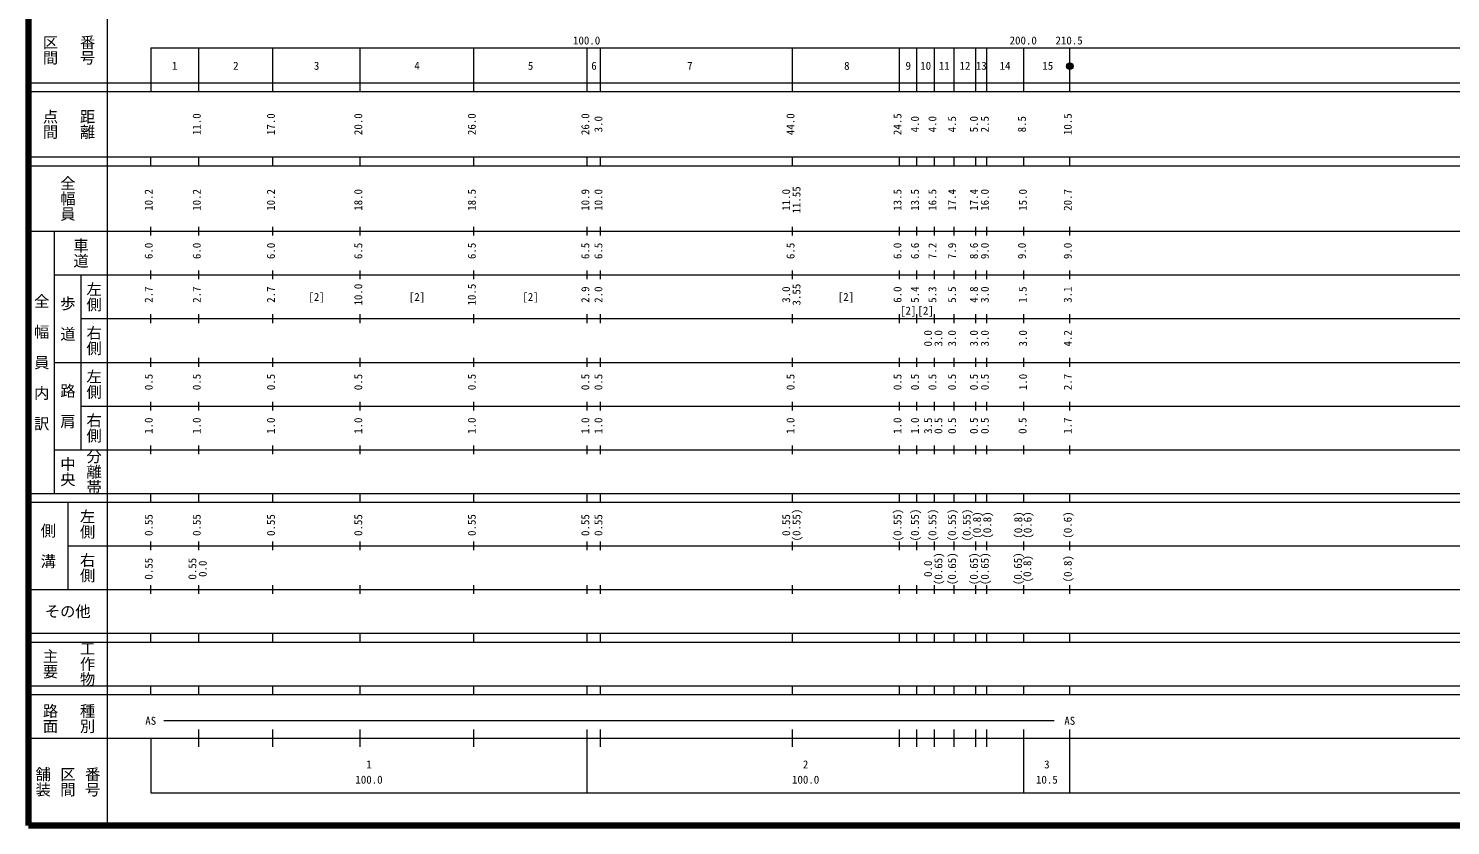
# Model space of a CAD drawing. Units: millimetres on the paper, enlarged 1000 times. Extents: x 40000 to 680000, y 20000 to 380000.
# Drawn here: x 40000 to 365716, y 20000 to 202409 of the extents above; entities that cross this region are included whole.
import ezdxf
from ezdxf.enums import TextEntityAlignment as Align

# ---------------------------------------------------------------- set-up
doc = ezdxf.new("R2010")
doc.units = ezdxf.units.MM
doc.header["$LTSCALE"] = 1000
doc.header["$PDMODE"] = 32
doc.header["$PDSIZE"] = 500
doc.layers.add('M-TTL', color=2, linetype='Continuous', lineweight=140)
doc.layers.add('M-TTL-BAND', color=7, linetype='Continuous', lineweight=13)
doc.styles.add('@ＭＳ ゴシック', font='')
doc.styles.add('ＭＳ ゴシック', font='')
doc.styles.get('@ＭＳ ゴシック').set_extended_font_data('@MS Gothic')
doc.styles.get('ＭＳ ゴシック').set_extended_font_data('MS Gothic')

msp = doc.modelspace()

# ---------------------------------------------------------------- linework, layer by layer
at = {"layer": 'M-TTL'}
for p, q in [((40000, 380000), (40000, 20000)), ((40000, 20000), (680000, 20000))]:
    msp.add_line(p, q, dxfattribs=at)
at = {"layer": 'M-TTL-BAND'}
for p, q in [((58000, 370000), (58000, 20000)), ((68000, 198000), (579000, 198000)), ((68000, 198000), (68000, 188000)), ((79000, 188000), (79000, 198000)), ((96000, 188000), (96000, 198000)), ((116000, 188000), (116000, 198000)), ((142000, 188000), (142000, 198000)), ((168000, 188000), (168000, 198000)), ((171000, 188000), (171000, 198000)), ((215000, 188000), (215000, 198000)), ((239500, 188000), (239500, 198000)), ((243500, 188000), (243500, 198000)), ((247500, 188000), (247500, 198000)), ((252000, 188000), (252000, 198000)), ((257000, 188000), (257000, 198000)), ((259500, 188000), (259500, 198000)), ((268000, 188000), (268000, 198000)), ((278500, 188000), (278500, 198000)), ((40000, 190000), (579000, 190000)), ((40000, 188000), (579000, 188000)), ((40000, 173000), (579000, 173000)), ((68000, 171000), (68000, 173000)), ((79000, 171000), (79000, 173000)), ((96000, 171000), (96000, 173000)), ((116000, 171000), (116000, 173000)), ((142000, 171000), (142000, 173000)), ((168000, 171000), (168000, 173000)), ((171000, 171000), (171000, 173000)), ((215000, 171000), (215000, 173000)), ((239500, 171000), (239500, 173000)), ((243500, 171000), (243500, 173000)), ((247500, 171000), (247500, 173000)), ((252000, 171000), (252000, 173000)), ((257000, 171000), (257000, 173000)), ((259500, 171000), (259500, 173000)), ((268000, 171000), (268000, 173000)), ((278500, 171000), (278500, 173000)), ((40000, 171000), (579000, 171000)), ((68000, 155000), (68000, 157000)), ((79000, 155000), (79000, 157000)), ((96000, 155000), (96000, 157000)), ((116000, 155000), (116000, 157000)), ((142000, 155000), (142000, 157000)), ((168000, 155000), (168000, 157000)), ((171000, 155000), (171000, 157000)), ((215000, 155000), (215000, 157000)), ((239500, 155000), (239500, 157000)), ((243500, 155000), (243500, 157000)), ((247500, 155000), (247500, 157000)), ((252000, 155000), (252000, 157000)), ((257000, 155000), (257000, 157000)), ((259500, 155000), (259500, 157000)), ((268000, 155000), (268000, 157000)), ((278500, 155000), (278500, 157000)), ((40000, 156000), (579000, 156000)), ((46000, 96000), (46000, 156000)), ((68000, 145000), (68000, 147000)), ((79000, 145000), (79000, 147000)), ((96000, 145000), (96000, 147000)), ((116000, 145000), (116000, 147000)), ((142000, 145000), (142000, 147000)), ((168000, 145000), (168000, 147000)), ((171000, 145000), (171000, 147000)), ((215000, 145000), (215000, 147000)), ((239500, 145000), (239500, 147000)), ((243500, 145000), (243500, 147000)), ((247500, 145000), (247500, 147000)), ((252000, 145000), (252000, 147000)), ((257000, 145000), (257000, 147000)), ((259500, 145000), (259500, 147000)), ((268000, 145000), (268000, 147000)), ((278500, 145000), (278500, 147000)), ((46000, 146000), (579000, 146000)), ((52000, 146000), (52000, 106000)), ((68000, 135000), (68000, 137000)), ((79000, 135000), (79000, 137000)), ((96000, 135000), (96000, 137000)), ((116000, 135000), (116000, 137000)), ((142000, 135000), (142000, 137000)), ((168000, 135000), (168000, 137000)), ((171000, 135000), (171000, 137000)), ((215000, 135000), (215000, 137000)), ((239500, 135000), (239500, 137000)), ((243500, 135000), (243500, 137000)), ((247500, 135000), (247500, 137000)), ((252000, 135000), (252000, 137000)), ((257000, 135000), (257000, 137000)), ((259500, 135000), (259500, 137000)), ((268000, 135000), (268000, 137000)), ((278500, 135000), (278500, 137000)), ((52000, 136000), (579000, 136000)), ((46000, 126000), (579000, 126000)), ((68000, 125000), (68000, 127000)), ((79000, 125000), (79000, 127000)), ((96000, 125000), (96000, 127000)), ((116000, 125000), (116000, 127000)), ((142000, 125000), (142000, 127000)), ((168000, 125000), (168000, 127000)), ((171000, 125000), (171000, 127000)), ((215000, 125000), (215000, 127000)), ((239500, 125000), (239500, 127000)), ((243500, 125000), (243500, 127000)), ((247500, 125000), (247500, 127000)), ((252000, 125000), (252000, 127000)), ((257000, 125000), (257000, 127000)), ((259500, 125000), (259500, 127000)), ((268000, 125000), (268000, 127000)), ((278500, 125000), (278500, 127000)), ((52000, 116000), (579000, 116000)), ((68000, 115000), (68000, 117000)), ((79000, 115000), (79000, 117000)), ((96000, 115000), (96000, 117000)), ((116000, 115000), (116000, 117000)), ((142000, 115000), (142000, 117000)), ((168000, 115000), (168000, 117000)), ((171000, 115000), (171000, 117000)), ((215000, 115000), (215000, 117000)), ((239500, 115000), (239500, 117000)), ((243500, 115000), (243500, 117000)), ((247500, 115000), (247500, 117000)), ((252000, 115000), (252000, 117000)), ((257000, 115000), (257000, 117000)), ((259500, 115000), (259500, 117000)), ((268000, 115000), (268000, 117000)), ((278500, 115000), (278500, 117000)), ((46000, 106000), (579000, 106000)), ((68000, 105000), (68000, 107000)), ((79000, 105000), (79000, 107000)), ((96000, 105000), (96000, 107000)), ((116000, 105000), (116000, 107000)), ((142000, 105000), (142000, 107000)), ((168000, 105000), (168000, 107000)), ((171000, 105000), (171000, 107000)), ((215000, 105000), (215000, 107000)), ((239500, 105000), (239500, 107000)), ((243500, 105000), (243500, 107000)), ((247500, 105000), (247500, 107000)), ((252000, 105000), (252000, 107000)), ((257000, 105000), (257000, 107000)), ((259500, 105000), (259500, 107000)), ((268000, 105000), (268000, 107000)), ((278500, 105000), (278500, 107000)), ((40000, 96000), (579000, 96000)), ((68000, 94000), (68000, 96000)), ((79000, 94000), (79000, 96000)), ((96000, 94000), (96000, 96000)), ((116000, 94000), (116000, 96000)), ((142000, 94000), (142000, 96000)), ((168000, 94000), (168000, 96000)), ((171000, 94000), (171000, 96000)), ((215000, 94000), (215000, 96000)), ((239500, 94000), (239500, 96000)), ((243500, 94000), (243500, 96000)), ((247500, 94000), (247500, 96000)), ((252000, 94000), (252000, 96000)), ((257000, 94000), (257000, 96000)), ((259500, 94000), (259500, 96000)), ((268000, 94000), (268000, 96000)), ((278500, 94000), (278500, 96000)), ((40000, 94000), (579000, 94000)), ((49000, 94000), (49000, 74000)), ((68000, 83000), (68000, 85000)), ((79000, 83000), (79000, 85000)), ((96000, 83000), (96000, 85000)), ((116000, 83000), (116000, 85000)), ((142000, 83000), (142000, 85000)), ((168000, 83000), (168000, 85000)), ((171000, 83000), (171000, 85000)), ((215000, 83000), (215000, 85000)), ((239500, 83000), (239500, 85000)), ((243500, 83000), (243500, 85000)), ((247500, 83000), (247500, 85000)), ((252000, 83000), (252000, 85000)), ((257000, 83000), (257000, 85000)), ((259500, 83000), (259500, 85000)), ((268000, 83000), (268000, 85000)), ((278500, 83000), (278500, 85000)), ((49000, 84000), (579000, 84000)), ((68000, 73000), (68000, 75000)), ((79000, 73000), (79000, 75000)), ((96000, 73000), (96000, 75000)), ((116000, 73000), (116000, 75000)), ((142000, 73000), (142000, 75000)), ((168000, 73000), (168000, 75000)), ((171000, 73000), (171000, 75000)), ((215000, 73000), (215000, 75000)), ((239500, 73000), (239500, 75000)), ((243500, 73000), (243500, 75000)), ((247500, 73000), (247500, 75000)), ((252000, 73000), (252000, 75000)), ((257000, 73000), (257000, 75000)), ((259500, 73000), (259500, 75000)), ((268000, 73000), (268000, 75000)), ((278500, 73000), (278500, 75000)), ((40000, 74000), (579000, 74000)), ((40000, 64000), (579000, 64000)), ((40000, 62000), (579000, 62000)), ((68000, 62000), (68000, 64000)), ((79000, 62000), (79000, 64000)), ((96000, 62000), (96000, 64000)), ((116000, 62000), (116000, 64000)), ((142000, 62000), (142000, 64000)), ((168000, 62000), (168000, 64000)), ((171000, 62000), (171000, 64000)), ((215000, 62000), (215000, 64000)), ((239500, 62000), (239500, 64000)), ((243500, 62000), (243500, 64000)), ((247500, 62000), (247500, 64000)), ((252000, 62000), (252000, 64000)), ((257000, 62000), (257000, 64000)), ((259500, 62000), (259500, 64000)), ((268000, 62000), (268000, 64000)), ((278500, 62000), (278500, 64000)), ((40000, 52000), (579000, 52000)), ((40000, 50000), (579000, 50000)), ((68000, 50000), (68000, 52000)), ((79000, 50000), (79000, 52000)), ((96000, 50000), (96000, 52000)), ((116000, 50000), (116000, 52000)), ((142000, 50000), (142000, 52000)), ((168000, 50000), (168000, 52000)), ((171000, 50000), (171000, 52000)), ((215000, 50000), (215000, 52000)), ((239500, 50000), (239500, 52000)), ((243500, 50000), (243500, 52000)), ((247500, 50000), (247500, 52000)), ((252000, 50000), (252000, 52000)), ((257000, 50000), (257000, 52000)), ((259500, 50000), (259500, 52000)), ((268000, 50000), (268000, 52000)), ((278500, 50000), (278500, 52000)), ((71000, 44000), (274965, 44000)), ((40000, 40000), (579000, 40000)), ((68000, 40000), (68000, 27500)), ((79000, 38000), (79000, 42000)), ((96000, 38000), (96000, 42000)), ((116000, 38000), (116000, 42000)), ((142000, 38000), (142000, 42000)), ((168000, 27500), (168000, 42000)), ((171000, 38000), (171000, 42000)), ((215000, 38000), (215000, 42000)), ((239500, 38000), (239500, 42000)), ((243500, 38000), (243500, 42000)), ((247500, 38000), (247500, 42000)), ((252000, 38000), (252000, 42000)), ((257000, 38000), (257000, 42000)), ((259500, 38000), (259500, 42000)), ((268000, 27500), (268000, 42000)), ((278500, 27500), (278500, 42000)), ((68000, 27500), (579000, 27500))]:
    msp.add_line(p, q, dxfattribs=at)
for radius in [750, 600, 450, 300, 150, 20]:
    msp.add_circle((278500, 193791), radius, dxfattribs=at)
msp.add_point((278500, 193791), dxfattribs=at)

# ---------------------------------------------------------------- texts
at = {"layer": 'M-TTL-BAND', "style": '@ＭＳ ゴシック'}
for s, p in [('区間', (45000, 197500)), ('番号', (53500, 197500)), ('点間', (45000, 180500)), ('距離', (53500, 180500)), ('全幅員', (49000, 163500)), ('車道', (52000, 151000)), ('左側', (55000, 141000)), ('全\u3000幅\u3000員\u3000内\u3000訳', (43000, 126000)), ('歩\u3000道', (49000, 136000)), ('右側', (55000, 131000)), ('左側', (55000, 121000)), ('路\u3000肩', (49000, 116000)), ('右側', (55000, 111000)), ('中央', (49000, 101000)), ('分離帯', (55000, 101000)), ('左側', (53500, 89000)), ('側\u3000溝', (44500, 84000)), ('右側', (53500, 79000)), ('主要', (45000, 57000)), ('工作物', (53500, 57000)), ('路面', (45000, 44500)), ('種別', (53500, 44500)), ('舗装', (43333, 30000)), ('区間', (49000, 30000)), ('番号', (54667, 30000))]:
    msp.add_text(s, height=2566, rotation=270, dxfattribs=at).set_placement(p, align=Align.MIDDLE_CENTER)
at = {"layer": 'M-TTL-BAND', "style": 'ＭＳ ゴシック'}
for s, p in [('100.0', (167844, 198195)), ('200.0', (267844, 198195)), ('210.5', (278344, 198195)), ('1', (73500, 192405)), ('2', (87500, 192405)), ('3', (106000, 192405)), ('4', (129000, 192405)), ('5', (155000, 192405)), ('6', (169528, 192405)), ('7', (191500, 192405)), ('8', (227446, 192405)), ('9', (241500, 192405)), ('10', (245500, 192405)), ('11', (249750, 192405)), ('12', (254500, 192405)), ('13', (258250, 192405)), ('14', (263678, 192405)), ('15', (273459, 192405)), ('[2]', (106000, 139500)), ('[2]', (129000, 139500)), ('[2]', (155000, 139500)), ('[2]', (227250, 139500)), ('[2]', (241500, 136364)), ('[2]', (245500, 136364)), ('AS', (68000, 42500)), ('AS', (278500, 42500)), ('1', (118000, 32523)), ('2', (218000, 32523)), ('3', (273256, 32523)), ('100.0', (118000, 29033)), ('100.0', (218000, 29033)), ('10.5', (273256, 29033))]:
    msp.add_text(s, height=1833, dxfattribs=at).set_placement(p, align=Align.BOTTOM_CENTER)
for s, p in [('11.0', (80000, 180500)), ('17.0', (97000, 180500)), ('20.0', (117000, 180500)), ('26.0', (143000, 180500)), ('26.0', (169000, 180500)), ('44.0', (216000, 180500)), ('24.5', (240500, 180500)), ('10.5', (279500, 180500)), ('3.0', (172000, 180500)), ('4.0', (244500, 180500)), ('4.0', (248500, 180500)), ('4.5', (253000, 180500)), ('5.0', (258000, 180500)), ('2.5', (260500, 180500)), ('8.5', (269000, 180500)), ('11.55', (217370, 163174)), ('10.2', (69000, 163174)), ('10.2', (80000, 163174)), ('10.2', (97000, 163174)), ('18.0', (117000, 163174)), ('18.5', (143000, 163174)), ('10.9', (169000, 163174)), ('10.0', (172000, 163174)), ('11.0', (215000, 163174)), ('13.5', (240500, 163174)), ('13.5', (244500, 163174)), ('16.5', (248500, 163174)), ('17.4', (253000, 163174)), ('17.4', (258000, 163174)), ('16.0', (260500, 163174)), ('15.0', (269214, 163174)), ('20.7', (279500, 163174)), ('6.0', (69000, 151500)), ('6.0', (80000, 151500)), ('6.0', (97000, 151500)), ('6.5', (117000, 151500)), ('6.5', (143000, 151500)), ('6.5', (169000, 151500)), ('6.5', (172000, 151500)), ('6.5', (216000, 151500)), ('6.0', (240500, 151500)), ('6.6', (244500, 151500)), ('7.2', (248500, 151500)), ('7.9', (253000, 151500)), ('8.6', (258000, 151500)), ('9.0', (260500, 151500)), ('9.0', (269000, 151500)), ('9.0', (279500, 151500)), ('10.0', (117000, 141500)), ('10.5', (143000, 141500)), ('3.55', (217370, 141500)), ('2.7', (69000, 141500)), ('2.7', (80000, 141500)), ('2.7', (97000, 141500)), ('2.9', (169000, 141500)), ('2.0', (172000, 141500)), ('3.0', (215000, 141500)), ('6.0', (240500, 141500)), ('5.4', (244500, 141500)), ('5.3', (248500, 141500)), ('5.5', (253000, 141500)), ('4.8', (258000, 141500)), ('3.0', (260500, 141500)), ('1.5', (269186, 141500)), ('3.1', (279500, 141500)), ('0.0', (247500, 131500)), ('3.0', (249870, 131500)), ('3.0', (253000, 131500)), ('3.0', (258000, 131500)), ('3.0', (260500, 131500)), ('3.0', (269243, 131500)), ('4.2', (279500, 131500)), ('0.5', (69000, 121500)), ('0.5', (80000, 121500)), ('0.5', (97000, 121500)), ('0.5', (117000, 121500)), ('0.5', (143000, 121500)), ('0.5', (169000, 121500)), ('0.5', (172000, 121500)), ('0.5', (216000, 121500)), ('0.5', (240500, 121500)), ('0.5', (244500, 121500)), ('0.5', (248500, 121500)), ('0.5', (253000, 121500)), ('0.5', (258000, 121500)), ('0.5', (260500, 121500)), ('1.0', (269252, 121500)), ('2.7', (279500, 121500)), ('1.0', (69000, 111500)), ('1.0', (80000, 111500)), ('1.0', (97000, 111500)), ('1.0', (117000, 111500)), ('1.0', (143000, 111500)), ('1.0', (169000, 111500)), ('1.0', (172000, 111500)), ('1.0', (216000, 111500)), ('1.0', (240500, 111500)), ('1.0', (244500, 111500)), ('3.5', (247500, 111500)), ('0.5', (249870, 111500)), ('0.5', (253000, 111500)), ('0.5', (258000, 111500)), ('0.5', (260500, 111500)), ('0.5', (269136, 111500)), ('1.7', (279500, 111500)), ('(0.55)', (217370, 88764)), ('(0.55)', (240500, 88764)), ('(0.55)', (244500, 88764)), ('(0.55)', (248500, 88764)), ('(0.55)', (253000, 88764)), ('(0.55)', (256353, 88764)), ('(0.8)', (258723, 88764)), ('(0.8)', (261061, 88764)), ('(0.8)', (268163, 88764)), ('(0.6)', (270308, 88764)), ('(0.6)', (279500, 88764)), ('0.55', (69000, 88764)), ('0.55', (80000, 88764)), ('0.55', (97000, 88764)), ('0.55', (117000, 88764)), ('0.55', (143000, 88764)), ('0.55', (169000, 88764)), ('0.55', (172000, 88764)), ('0.55', (215000, 88764)), ('(0.65)', (249870, 78764)), ('(0.65)', (253000, 78764)), ('(0.65)', (258000, 78764)), ('(0.65)', (260500, 78764)), ('(0.65)', (268086, 78764)), ('(0.8)', (270231, 78764)), ('(0.8)', (279500, 78764)), ('0.55', (69000, 78764)), ('0.55', (79000, 78764)), ('0.0', (81370, 78764)), ('0.0', (247500, 78764))]:
    msp.add_text(s, height=1833, rotation=90, dxfattribs=at).set_placement(p, align=Align.BOTTOM_CENTER)
msp.add_text('その他', height=2566, dxfattribs=at).set_placement((49000, 69000), align=Align.MIDDLE_CENTER)

doc.saveas('drawing.dxf')
